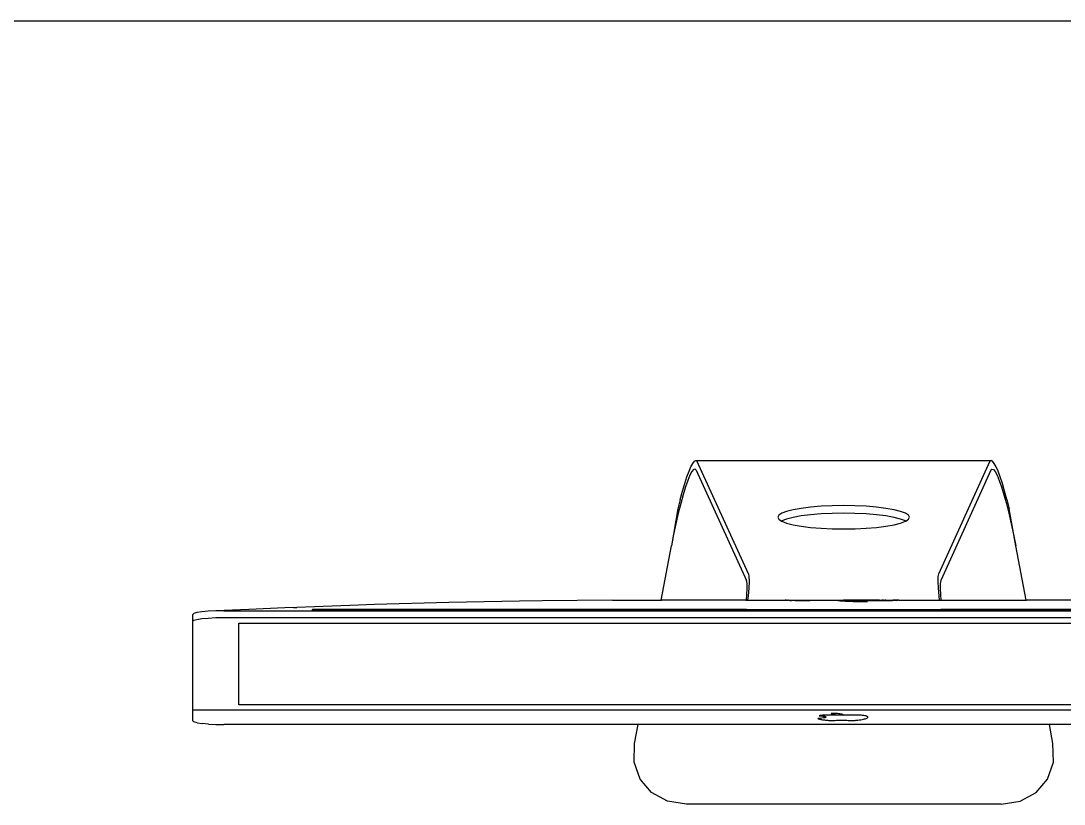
# Model space of a CAD drawing. Header units: millimetres. Extents: x -9564 to 100156, y -26854 to 24346.
# Drawn here: x 64076.1 to 64453.5, y -2784.2 to -2500.9 of the extents above; entities that cross this region are included whole.
import ezdxf

# ---------------------------------------------------------------- set-up
doc = ezdxf.new("R2010")
doc.units = ezdxf.units.MM
doc.header["$LTSCALE"] = 100
doc.layers.add('Muebles', color=112, linetype='Continuous')

msp = doc.modelspace()

# ---------------------------------------------------------------- linework, layer by layer
at = {"layer": 'Muebles'}
for p, q in [((63355.729, -2500.862), (64745.29, -2500.862)), ((64318.522, -2662.137), (64319.175, -2660.926)), ((64319.175, -2660.926), (64319.761, -2660.161)), ((64319.761, -2660.161), (64320.271, -2659.854)), ((64320.271, -2659.854), (64320.697, -2660.008)), ((64320.271, -2659.854), (64427.156, -2659.854)), ((64339.302, -2700.862), (64320.697, -2660.008)), ((64408.207, -2700.862), (64426.73, -2660.008)), ((64427.156, -2659.854), (64426.73, -2660.008)), ((64427.666, -2660.161), (64427.156, -2659.854)), ((64428.253, -2660.926), (64427.666, -2660.161)), ((64428.909, -2662.137), (64428.253, -2660.926)), ((64317.053, -2665.821), (64317.811, -2663.777)), ((64317.811, -2663.777), (64318.522, -2662.137)), ((64318.859, -2663.918), (64318.157, -2665.244)), ((64319.475, -2663.154), (64318.859, -2663.918)), ((64319.993, -2662.968), (64319.475, -2663.154)), ((64320.403, -2663.364), (64319.993, -2662.968)), ((64320.403, -2663.364), (64338.607, -2703.336)), ((64427.03, -2663.364), (64408.906, -2703.336)), ((64427.03, -2663.364), (64427.439, -2662.968)), ((64427.439, -2662.968), (64427.958, -2663.154)), ((64427.958, -2663.154), (64428.576, -2663.918)), ((64428.576, -2663.918), (64429.28, -2665.244)), ((64429.623, -2663.777), (64428.909, -2662.137)), ((64430.386, -2665.821), (64429.623, -2663.777)), ((64315.439, -2670.997), (64316.258, -2668.239)), ((64316.258, -2668.239), (64317.053, -2665.821)), ((64317.385, -2667.104), (64316.558, -2669.462)), ((64318.157, -2665.244), (64317.385, -2667.104)), ((64429.28, -2665.244), (64430.056, -2667.104)), ((64430.056, -2667.104), (64430.887, -2669.462)), ((64431.185, -2668.239), (64430.386, -2665.821)), ((64432.01, -2670.997), (64431.185, -2668.239)), ((64314.607, -2674.052), (64315.439, -2670.997)), ((64315.693, -2672.267), (64314.808, -2675.464)), ((64316.558, -2669.462), (64315.693, -2672.267)), ((64430.887, -2669.462), (64431.758, -2672.267)), ((64431.758, -2672.267), (64432.65, -2675.464)), ((64432.848, -2674.052), (64432.01, -2670.997)), ((64314.607, -2674.052), (64313.775, -2677.36)), ((64314.808, -2675.464), (64313.921, -2678.986)), ((64369.592, -2676.274), (64365.58, -2676.464)), ((64373.73, -2676.21), (64369.592, -2676.274)), ((64377.868, -2676.274), (64373.73, -2676.21)), ((64381.88, -2676.464), (64377.868, -2676.274)), ((64432.65, -2675.464), (64433.544, -2678.986)), ((64432.848, -2674.052), (64433.687, -2677.36)), ((64313.775, -2677.36), (64311.426, -2690.759)), ((64313.921, -2678.986), (64313.049, -2682.762)), ((64350.266, -2679.701), (64349.904, -2680.435)), ((64351.34, -2678.99), (64350.266, -2679.701)), ((64353.095, -2678.322), (64351.34, -2678.99)), ((64355.477, -2677.719), (64353.095, -2678.322)), ((64358.413, -2677.198), (64355.477, -2677.719)), ((64358.416, -2679.945), (64355.479, -2680.466)), ((64361.815, -2676.776), (64358.413, -2677.198)), ((64361.818, -2679.523), (64358.416, -2679.945)), ((64365.58, -2676.464), (64361.815, -2676.776)), ((64365.582, -2679.212), (64361.818, -2679.523)), ((64369.594, -2679.021), (64365.582, -2679.212)), ((64373.732, -2678.957), (64369.594, -2679.021)), ((64377.87, -2679.021), (64373.732, -2678.957)), ((64381.883, -2679.212), (64377.87, -2679.021)), ((64385.645, -2676.776), (64381.88, -2676.464)), ((64385.648, -2679.523), (64381.883, -2679.212)), ((64389.048, -2677.198), (64385.645, -2676.776)), ((64389.051, -2679.945), (64385.648, -2679.523)), ((64391.986, -2677.719), (64389.048, -2677.198)), ((64391.988, -2680.466), (64389.051, -2679.945)), ((64394.369, -2678.322), (64391.986, -2677.719)), ((64396.125, -2678.99), (64394.369, -2678.322)), ((64397.201, -2679.701), (64396.125, -2678.99)), ((64397.563, -2680.435), (64397.201, -2679.701)), ((64433.544, -2678.986), (64434.423, -2682.762)), ((64436.063, -2690.759), (64433.687, -2677.36)), ((64313.049, -2682.762), (64312.212, -2686.713)), ((64349.904, -2680.435), (64350.267, -2681.169)), ((64350.267, -2681.169), (64351.235, -2681.808)), ((64351.343, -2681.737), (64351.235, -2681.808)), ((64351.235, -2681.808), (64351.343, -2681.88)), ((64353.097, -2681.069), (64351.343, -2681.737)), ((64351.343, -2681.88), (64353.099, -2682.548)), ((64355.479, -2680.466), (64353.097, -2681.069)), ((64353.099, -2682.548), (64355.482, -2683.151)), ((64355.482, -2683.151), (64358.42, -2683.672)), ((64358.42, -2683.672), (64361.823, -2684.094)), ((64385.652, -2684.094), (64389.054, -2683.672)), ((64389.054, -2683.672), (64391.991, -2683.151)), ((64394.371, -2681.069), (64391.988, -2680.466)), ((64391.991, -2683.151), (64394.373, -2682.548)), ((64396.127, -2681.737), (64394.371, -2681.069)), ((64394.373, -2682.548), (64396.128, -2681.88)), ((64396.236, -2681.808), (64396.127, -2681.737)), ((64396.128, -2681.88), (64396.236, -2681.808)), ((64396.236, -2681.808), (64397.202, -2681.169)), ((64397.202, -2681.169), (64397.563, -2680.435)), ((64434.423, -2682.762), (64435.268, -2686.713)), ((64312.212, -2686.713), (64311.426, -2690.759)), ((64361.823, -2684.094), (64365.588, -2684.405)), ((64365.588, -2684.405), (64369.6, -2684.596)), ((64369.6, -2684.596), (64373.738, -2684.66)), ((64373.738, -2684.66), (64377.876, -2684.596)), ((64377.876, -2684.596), (64381.888, -2684.405)), ((64381.888, -2684.405), (64385.652, -2684.094)), ((64435.268, -2686.713), (64436.063, -2690.759)), ((64307.768, -2710.447), (64311.426, -2690.759)), ((64439.76, -2710.448), (64436.063, -2690.759)), ((64339.302, -2700.862), (64339.492, -2701.857)), ((64339.492, -2701.857), (64339.544, -2703.643)), ((64407.97, -2703.643), (64408.018, -2701.857)), ((64408.018, -2701.857), (64408.207, -2700.862)), ((64338.798, -2704.331), (64338.607, -2703.336)), ((64338.757, -2708.519), (64338.849, -2706.117)), ((64338.849, -2706.117), (64338.798, -2704.331)), ((64339.451, -2706.045), (64339.223, -2708.827)), ((64339.544, -2703.643), (64339.451, -2706.045)), ((64408.068, -2706.045), (64407.97, -2703.643)), ((64408.302, -2708.827), (64408.068, -2706.045)), ((64408.718, -2704.331), (64408.67, -2706.117)), ((64408.67, -2706.117), (64408.767, -2708.519)), ((64408.906, -2703.336), (64408.718, -2704.331)), ((64338.6, -2710.432), (64338.757, -2708.519)), ((64339.223, -2708.827), (64339.034, -2710.431)), ((64408.494, -2710.432), (64408.302, -2708.827)), ((64408.767, -2708.519), (64408.928, -2710.432)), ((64158.541, -2713.758), (64146.588, -2714.27)), ((64171.617, -2713.175), (64158.541, -2713.758)), ((64174.74, -2713.063), (64171.617, -2713.175)), ((64174.74, -2713.063), (64175.917, -2713.012)), ((64198.274, -2712.194), (64175.917, -2713.012)), ((64181.557, -2713.758), (64181.45, -2713.972)), ((64181.45, -2713.972), (64181.558, -2713.972)), ((64307.154, -2713.752), (64181.557, -2713.758)), ((64181.558, -2713.972), (64181.557, -2713.758)), ((64181.558, -2713.972), (64307.114, -2713.97)), ((64204.012, -2712.014), (64198.274, -2712.194)), ((64230.866, -2711.274), (64204.012, -2712.014)), ((64256.471, -2710.795), (64230.866, -2711.274)), ((64264.739, -2710.676), (64256.471, -2710.795)), ((64290.083, -2710.469), (64264.739, -2710.676)), ((64290.083, -2710.469), (64307.768, -2710.447)), ((64307.114, -2713.97), (64307.154, -2713.752)), ((64307.114, -2713.97), (64338.214, -2713.969)), ((64338.239, -2713.75), (64307.154, -2713.752)), ((64307.723, -2710.691), (64307.768, -2710.447)), ((64332.162, -2710.441), (64307.768, -2710.447)), ((64333.847, -2710.446), (64332.162, -2710.441)), ((64338.6, -2710.432), (64333.847, -2710.446)), ((64338.214, -2713.969), (64338.239, -2713.75)), ((64338.214, -2713.969), (64338.576, -2713.969)), ((64338.606, -2713.75), (64338.239, -2713.75)), ((64338.606, -2713.75), (64338.576, -2713.969)), ((64338.576, -2713.969), (64408.959, -2713.969)), ((64338.578, -2710.698), (64338.6, -2710.432)), ((64339.034, -2710.431), (64338.6, -2710.432)), ((64338.606, -2713.75), (64408.929, -2713.75)), ((64339.034, -2710.431), (64339.002, -2710.698)), ((64339.034, -2710.431), (64352.202, -2710.425)), ((64352.202, -2710.425), (64352.231, -2710.426)), ((64352.231, -2710.426), (64352.282, -2710.427)), ((64352.282, -2710.427), (64352.36, -2710.418)), ((64352.36, -2710.418), (64352.455, -2710.43)), ((64352.455, -2710.43), (64352.575, -2710.431)), ((64352.575, -2710.431), (64352.637, -2710.415)), ((64352.718, -2710.432), (64352.637, -2710.415)), ((64352.9, -2710.413), (64352.718, -2710.432)), ((64352.718, -2710.432), (64352.884, -2710.433)), ((64352.884, -2710.433), (64353.016, -2710.413)), ((64353.016, -2710.413), (64352.9, -2710.413)), ((64353.045, -2710.414), (64353.016, -2710.413)), ((64353.045, -2710.414), (64353.072, -2710.434)), ((64353.072, -2710.434), (64353.128, -2710.435)), ((64353.128, -2710.435), (64353.282, -2710.445)), ((64353.282, -2710.445), (64353.514, -2710.458)), ((64353.582, -2710.453), (64353.514, -2710.458)), ((64353.804, -2710.412), (64353.582, -2710.453)), ((64353.894, -2710.477), (64353.582, -2710.453)), ((64353.804, -2710.412), (64373.764, -2710.392)), ((64354.187, -2710.488), (64353.894, -2710.477)), ((64354.246, -2710.491), (64354.187, -2710.488)), ((64354.246, -2710.491), (64354.358, -2710.494)), ((64354.358, -2710.494), (64354.903, -2710.511)), ((64355.033, -2710.528), (64354.903, -2710.511)), ((64355.525, -2710.526), (64355.033, -2710.528)), ((64355.94, -2710.562), (64355.525, -2710.526)), ((64356.217, -2710.54), (64355.94, -2710.562)), ((64356.217, -2710.54), (64356.974, -2710.553)), ((64356.962, -2710.595), (64356.217, -2710.54)), ((64358.096, -2710.627), (64356.962, -2710.595)), ((64356.974, -2710.553), (64357.789, -2710.564)), ((64358.655, -2710.572), (64357.789, -2710.564)), ((64359.336, -2710.656), (64358.096, -2710.627)), ((64358.655, -2710.572), (64359.565, -2710.579)), ((64360.227, -2710.674), (64359.336, -2710.656)), ((64359.565, -2710.579), (64360.51, -2710.584)), ((64360.592, -2710.69), (64360.227, -2710.674)), ((64360.51, -2710.584), (64361.483, -2710.587)), ((64363.183, -2710.588), (64361.483, -2710.587)), ((64365.315, -2710.585), (64363.183, -2710.588)), ((64367.437, -2710.577), (64365.315, -2710.585)), ((64368.831, -2710.569), (64367.437, -2710.577)), ((64371.738, -2710.546), (64368.831, -2710.569)), ((64371.738, -2710.546), (64372.181, -2710.543)), ((64372.02, -2710.669), (64371.798, -2710.672)), ((64372.884, -2710.662), (64372.02, -2710.669)), ((64372.181, -2710.543), (64372.557, -2710.57)), ((64372.557, -2710.57), (64372.629, -2710.541)), ((64372.557, -2710.57), (64372.56, -2710.598)), ((64372.56, -2710.598), (64372.741, -2710.625)), ((64373.533, -2710.538), (64372.629, -2710.541)), ((64372.741, -2710.625), (64372.884, -2710.662)), ((64372.884, -2710.662), (64373.098, -2710.651)), ((64373.098, -2710.651), (64373.465, -2710.669)), ((64373.465, -2710.669), (64373.625, -2710.684)), ((64373.533, -2710.538), (64373.764, -2710.538)), ((64373.764, -2710.572), (64373.533, -2710.538)), ((64373.757, -2710.658), (64373.625, -2710.684)), ((64373.625, -2710.684), (64373.764, -2710.693)), ((64374.63, -2710.662), (64373.757, -2710.658)), ((64386.612, -2710.417), (64373.764, -2710.392)), ((64373.764, -2710.538), (64373.934, -2710.572)), ((64373.934, -2710.572), (64373.764, -2710.572)), ((64373.764, -2710.693), (64374.312, -2710.732)), ((64373.934, -2710.572), (64373.985, -2710.539)), ((64373.985, -2710.539), (64374.884, -2710.542)), ((64374.312, -2710.732), (64375.149, -2710.777)), ((64375.493, -2710.669), (64374.63, -2710.662)), ((64374.884, -2710.542), (64375.271, -2710.583)), ((64375.149, -2710.777), (64376.122, -2710.818)), ((64375.271, -2710.583), (64375.328, -2710.545)), ((64376.548, -2710.596), (64375.271, -2710.583)), ((64375.328, -2710.545), (64377.716, -2710.564)), ((64375.572, -2710.67), (64375.493, -2710.669)), ((64376.122, -2710.818), (64377.214, -2710.853)), ((64377.742, -2710.612), (64376.548, -2710.596)), ((64377.214, -2710.853), (64378.409, -2710.883)), ((64377.716, -2710.564), (64379.798, -2710.577)), ((64378.835, -2710.632), (64377.742, -2710.612)), ((64378.409, -2710.883), (64379.685, -2710.908)), ((64379.808, -2710.653), (64378.835, -2710.632)), ((64379.685, -2710.908), (64381.023, -2710.925)), ((64379.798, -2710.577), (64382.451, -2710.587)), ((64380.644, -2710.677), (64379.808, -2710.653)), ((64380.701, -2710.679), (64380.644, -2710.677)), ((64381.332, -2710.724), (64380.701, -2710.679)), ((64381.023, -2710.925), (64382.4, -2710.936)), ((64381.858, -2710.775), (64381.332, -2710.724)), ((64382.215, -2710.828), (64381.858, -2710.775)), ((64382.397, -2710.882), (64382.215, -2710.828)), ((64382.4, -2710.936), (64382.397, -2710.882)), ((64382.451, -2710.587), (64383.378, -2710.588)), ((64383.378, -2710.588), (64384.301, -2710.588)), ((64384.301, -2710.588), (64385.215, -2710.587)), ((64385.215, -2710.587), (64386.115, -2710.584)), ((64386.115, -2710.584), (64386.994, -2710.58)), ((64386.68, -2710.421), (64386.612, -2710.417)), ((64386.92, -2710.68), (64386.672, -2710.689)), ((64386.68, -2710.421), (64386.925, -2710.413)), ((64387.065, -2710.674), (64386.92, -2710.68)), ((64386.925, -2710.413), (64387.126, -2710.425)), ((64386.994, -2710.58), (64387.849, -2710.574)), ((64387.803, -2710.659), (64387.065, -2710.674)), ((64387.126, -2710.425), (64387.607, -2710.411)), ((64387.935, -2710.429), (64387.607, -2710.411)), ((64388.639, -2710.641), (64387.803, -2710.659)), ((64387.849, -2710.574), (64388.675, -2710.567)), ((64388.195, -2710.43), (64387.935, -2710.429)), ((64388.195, -2710.43), (64388.635, -2710.408)), ((64388.635, -2710.408), (64389.608, -2710.407)), ((64389.078, -2710.458), (64388.635, -2710.408)), ((64389.426, -2710.622), (64388.639, -2710.641)), ((64388.675, -2710.567), (64389.465, -2710.559)), ((64390.515, -2710.488), (64389.078, -2710.458)), ((64390.16, -2710.602), (64389.426, -2710.622)), ((64389.465, -2710.559), (64390.217, -2710.549)), ((64389.608, -2710.407), (64389.973, -2710.417)), ((64389.973, -2710.417), (64391.573, -2710.444)), ((64390.84, -2710.581), (64390.16, -2710.602)), ((64390.217, -2710.549), (64390.925, -2710.538)), ((64390.925, -2710.538), (64390.515, -2710.488)), ((64391.465, -2710.559), (64390.84, -2710.581)), ((64390.925, -2710.538), (64391.465, -2710.559)), ((64391.586, -2710.525), (64391.465, -2710.559)), ((64393.723, -2710.412), (64391.573, -2710.444)), ((64391.573, -2710.444), (64392.991, -2710.489)), ((64392.033, -2710.537), (64391.586, -2710.525)), ((64392.156, -2710.531), (64392.033, -2710.537)), ((64392.195, -2710.512), (64392.156, -2710.531)), ((64392.542, -2710.513), (64392.195, -2710.512)), ((64392.991, -2710.489), (64392.542, -2710.513)), ((64392.991, -2710.489), (64393.075, -2710.462)), ((64393.075, -2710.462), (64393.379, -2710.464)), ((64393.723, -2710.412), (64408.494, -2710.432)), ((64408.526, -2710.698), (64408.494, -2710.432)), ((64408.494, -2710.432), (64408.928, -2710.432)), ((64408.928, -2710.432), (64408.95, -2710.698)), ((64408.928, -2710.432), (64413.681, -2710.446)), ((64408.929, -2713.75), (64408.959, -2713.969)), ((64409.295, -2713.75), (64408.929, -2713.75)), ((64408.959, -2713.969), (64409.321, -2713.969)), ((64409.295, -2713.75), (64409.321, -2713.969)), ((64440.38, -2713.752), (64409.295, -2713.75)), ((64409.321, -2713.969), (64440.421, -2713.97)), ((64413.681, -2710.446), (64415.365, -2710.441)), ((64415.365, -2710.441), (64439.76, -2710.448)), ((64439.806, -2710.691), (64439.76, -2710.448)), ((64457.445, -2710.469), (64439.76, -2710.448)), ((64440.421, -2713.97), (64440.38, -2713.752)), ((64567.63, -2713.758), (64440.38, -2713.752)), ((64440.421, -2713.97), (64567.63, -2713.973)), ((64138.659, -2715.215), (64138.277, -2715.561)), ((64138.28, -2718.025), (64138.277, -2715.561)), ((64138.28, -2718.025), (64138.662, -2717.679)), ((64139.779, -2714.893), (64138.659, -2715.215)), ((64138.662, -2717.679), (64139.781, -2717.356)), ((64141.561, -2714.616), (64139.779, -2714.893)), ((64139.781, -2717.356), (64141.563, -2717.079)), ((64143.883, -2714.404), (64141.561, -2714.616)), ((64141.563, -2717.079), (64143.886, -2716.867)), ((64146.588, -2714.27), (64143.883, -2714.404)), ((64143.886, -2716.867), (64146.59, -2716.733)), ((64149.49, -2714.225), (64146.588, -2714.27)), ((64146.59, -2716.733), (64149.492, -2716.688)), ((64149.49, -2714.225), (64598.045, -2714.225)), ((64149.492, -2716.688), (64598.048, -2716.688)), ((64138.312, -2750.231), (64138.28, -2718.025)), ((64154.979, -2748.271), (64154.949, -2718.683)), ((64154.949, -2718.683), (64591.673, -2718.683)), ((64138.316, -2754.076), (64138.312, -2750.231)), ((64609.295, -2750.231), (64138.312, -2750.231)), ((64591.703, -2748.271), (64154.979, -2748.271)), ((64369.238, -2751.353), (64369.239, -2751.427)), ((64369.846, -2751.365), (64369.238, -2751.353)), ((64369.239, -2751.427), (64369.319, -2751.5)), ((64369.319, -2751.5), (64369.477, -2751.571)), ((64369.477, -2751.571), (64369.71, -2751.639)), ((64369.71, -2751.639), (64370.013, -2751.703)), ((64370.437, -2751.386), (64369.846, -2751.365)), ((64370.013, -2751.703), (64370.383, -2751.762)), ((64370.383, -2751.762), (64370.813, -2751.815)), ((64371.001, -2751.415), (64370.437, -2751.386)), ((64370.813, -2751.815), (64371.296, -2751.86)), ((64371.529, -2751.453), (64371.001, -2751.415)), ((64371.296, -2751.86), (64371.824, -2751.898)), ((64372.012, -2751.499), (64371.529, -2751.453)), ((64372.441, -2751.551), (64372.012, -2751.499)), ((64372.811, -2751.61), (64372.441, -2751.551)), ((64373.115, -2751.674), (64372.811, -2751.61)), ((64373.348, -2751.742), (64373.115, -2751.674)), ((64373.506, -2751.813), (64373.348, -2751.742)), ((64373.586, -2751.886), (64373.506, -2751.813)), ((64138.698, -2754.422), (64138.316, -2754.076)), ((64139.819, -2754.744), (64138.698, -2754.422)), ((64139.819, -2754.744), (64141.601, -2755.021)), ((64143.924, -2755.233), (64141.601, -2755.021)), ((64143.924, -2755.233), (64146.629, -2755.367)), ((64146.629, -2755.367), (64149.531, -2755.412)), ((64299.415, -2755.412), (64149.531, -2755.412)), ((64298.144, -2762.254), (64299.415, -2755.412)), ((64448.203, -2755.412), (64299.415, -2755.412)), ((64365.186, -2753.174), (64364.388, -2753.223)), ((64364.388, -2753.223), (64364.559, -2753.287)), ((64364.559, -2753.287), (64364.758, -2753.349)), ((64364.758, -2753.349), (64364.983, -2753.41)), ((64365.179, -2752.155), (64364.91, -2752.192)), ((64364.91, -2752.192), (64365.653, -2752.252)), ((64364.983, -2753.41), (64365.234, -2753.47)), ((64365.471, -2752.12), (64365.179, -2752.155)), ((64365.893, -2753.108), (64365.186, -2753.174)), ((64365.234, -2753.47), (64365.51, -2753.528)), ((64365.784, -2752.089), (64365.471, -2752.12)), ((64365.51, -2753.528), (64365.811, -2753.584)), ((64365.653, -2752.252), (64366.287, -2752.328)), ((64366.116, -2752.06), (64365.784, -2752.089)), ((64365.811, -2753.584), (64366.135, -2753.639)), ((64366.484, -2753.027), (64365.893, -2753.108)), ((64366.465, -2752.035), (64366.116, -2752.06)), ((64366.135, -2753.639), (64366.483, -2753.691)), ((64366.287, -2752.328), (64366.793, -2752.417)), ((64366.83, -2752.012), (64366.465, -2752.035)), ((64366.483, -2753.691), (64366.852, -2753.741)), ((64366.938, -2752.934), (64366.484, -2753.027)), ((64366.793, -2752.417), (64367.15, -2752.515)), ((64367.208, -2751.993), (64366.83, -2752.012)), ((64366.852, -2753.741), (64367.243, -2753.789)), ((64367.239, -2752.833), (64366.938, -2752.934)), ((64367.15, -2752.515), (64367.347, -2752.62)), ((64367.597, -2751.978), (64367.208, -2751.993)), ((64367.377, -2752.727), (64367.239, -2752.833)), ((64367.243, -2753.789), (64367.653, -2753.834)), ((64367.347, -2752.62), (64367.377, -2752.727)), ((64367.994, -2751.966), (64367.597, -2751.978)), ((64367.653, -2753.834), (64368.083, -2753.877)), ((64368.398, -2751.958), (64367.994, -2751.966)), ((64368.083, -2753.877), (64368.293, -2753.893)), ((64368.293, -2753.893), (64368.516, -2753.906)), ((64368.806, -2751.953), (64368.398, -2751.958)), ((64368.516, -2753.906), (64368.749, -2753.916)), ((64368.749, -2753.916), (64368.989, -2753.923)), ((64369.215, -2751.952), (64368.806, -2751.953)), ((64368.989, -2753.923), (64369.234, -2753.928)), ((64369.451, -2751.953), (64369.215, -2751.952)), ((64369.234, -2753.928), (64369.481, -2753.929)), ((64369.686, -2751.955), (64369.451, -2751.953)), ((64369.481, -2753.929), (64369.729, -2753.928)), ((64369.92, -2751.957), (64369.686, -2751.955)), ((64369.729, -2753.928), (64369.974, -2753.923)), ((64370.154, -2751.961), (64369.92, -2751.957)), ((64369.974, -2753.923), (64370.214, -2753.916)), ((64370.387, -2751.965), (64370.154, -2751.961)), ((64370.214, -2753.916), (64370.447, -2753.906)), ((64370.619, -2751.97), (64370.387, -2751.965)), ((64370.447, -2753.906), (64370.67, -2753.893)), ((64370.85, -2751.975), (64370.619, -2751.97)), ((64370.67, -2753.893), (64371.208, -2753.853)), ((64371.08, -2751.982), (64370.85, -2751.975)), ((64371.308, -2751.989), (64371.08, -2751.982)), ((64371.208, -2753.853), (64371.555, -2753.833)), ((64371.534, -2751.996), (64371.308, -2751.989)), ((64371.758, -2752.005), (64371.534, -2751.996)), ((64371.555, -2753.833), (64371.918, -2753.817)), ((64371.98, -2752.014), (64371.758, -2752.005)), ((64371.824, -2751.898), (64372.388, -2751.928)), ((64371.918, -2753.817), (64372.291, -2753.805)), ((64372.17, -2752.022), (64371.98, -2752.014)), ((64372.363, -2752.028), (64372.17, -2752.022)), ((64372.291, -2753.805), (64372.673, -2753.798)), ((64372.559, -2752.033), (64372.363, -2752.028)), ((64372.388, -2751.928), (64372.979, -2751.948)), ((64372.757, -2752.037), (64372.559, -2752.033)), ((64372.673, -2753.798), (64373.059, -2753.796)), ((64372.956, -2752.039), (64372.757, -2752.037)), ((64373.156, -2752.04), (64372.956, -2752.039)), ((64372.979, -2751.948), (64373.587, -2751.96)), ((64373.059, -2753.796), (64373.444, -2753.798)), ((64373.356, -2752.039), (64373.156, -2752.04)), ((64373.555, -2752.037), (64373.356, -2752.039)), ((64373.444, -2753.798), (64373.826, -2753.805)), ((64373.753, -2752.033), (64373.555, -2752.037)), ((64373.587, -2751.96), (64373.586, -2751.886)), ((64373.949, -2752.028), (64373.753, -2752.033)), ((64373.826, -2753.805), (64374.2, -2753.817)), ((64374.142, -2752.022), (64373.949, -2752.028)), ((64374.629, -2752.002), (64374.142, -2752.022)), ((64374.2, -2753.817), (64374.562, -2753.833)), ((64374.562, -2753.833), (64374.909, -2753.853)), ((64374.929, -2751.991), (64374.629, -2752.002)), ((64374.909, -2753.853), (64375.461, -2753.894)), ((64375.233, -2751.982), (64374.929, -2751.991)), ((64375.54, -2751.974), (64375.233, -2751.982)), ((64375.461, -2753.894), (64375.697, -2753.907)), ((64375.849, -2751.967), (64375.54, -2751.974)), ((64375.697, -2753.907), (64375.944, -2753.918)), ((64376.161, -2751.962), (64375.849, -2751.967)), ((64375.944, -2753.918), (64376.199, -2753.926)), ((64376.473, -2751.958), (64376.161, -2751.962)), ((64376.199, -2753.926), (64376.459, -2753.931)), ((64376.459, -2753.931), (64376.722, -2753.932)), ((64376.787, -2751.956), (64376.473, -2751.958)), ((64376.722, -2753.932), (64376.984, -2753.931)), ((64377.101, -2751.955), (64376.787, -2751.956)), ((64376.984, -2753.931), (64377.244, -2753.926)), ((64377.415, -2751.955), (64377.101, -2751.955)), ((64377.244, -2753.926), (64377.499, -2753.918)), ((64377.729, -2751.957), (64377.415, -2751.955)), ((64377.499, -2753.918), (64377.746, -2753.907)), ((64378.042, -2751.961), (64377.729, -2751.957)), ((64377.746, -2753.907), (64377.982, -2753.894)), ((64377.982, -2753.894), (64378.206, -2753.877)), ((64378.48, -2751.969), (64378.042, -2751.961)), ((64378.206, -2753.877), (64378.839, -2753.807)), ((64378.91, -2751.982), (64378.48, -2751.969)), ((64378.839, -2753.807), (64379.431, -2753.731)), ((64379.328, -2752), (64378.91, -2751.982)), ((64379.73, -2752.022), (64379.328, -2752)), ((64379.431, -2753.731), (64379.978, -2753.651)), ((64380.112, -2752.049), (64379.73, -2752.022)), ((64379.978, -2753.651), (64380.479, -2753.566)), ((64380.473, -2752.08), (64380.112, -2752.049)), ((64380.807, -2752.115), (64380.473, -2752.08)), ((64380.479, -2753.566), (64380.931, -2753.478)), ((64381.113, -2752.153), (64380.807, -2752.115)), ((64380.931, -2753.478), (64381.332, -2753.387)), ((64381.388, -2752.195), (64381.113, -2752.153)), ((64381.332, -2753.387), (64381.679, -2753.292)), ((64381.629, -2752.24), (64381.388, -2752.195)), ((64381.834, -2752.287), (64381.629, -2752.24)), ((64381.679, -2753.292), (64381.972, -2753.194)), ((64382.002, -2752.336), (64381.834, -2752.287)), ((64381.972, -2753.194), (64382.21, -2753.095)), ((64382.104, -2752.372), (64382.002, -2752.336)), ((64382.197, -2752.409), (64382.104, -2752.372)), ((64382.28, -2752.446), (64382.197, -2752.409)), ((64382.21, -2753.095), (64382.39, -2752.994)), ((64382.353, -2752.483), (64382.28, -2752.446)), ((64382.417, -2752.521), (64382.353, -2752.483)), ((64382.39, -2752.994), (64382.512, -2752.891)), ((64382.47, -2752.559), (64382.417, -2752.521)), ((64382.513, -2752.597), (64382.47, -2752.559)), ((64382.512, -2752.891), (64382.576, -2752.788)), ((64382.546, -2752.635), (64382.513, -2752.597)), ((64382.569, -2752.673), (64382.546, -2752.635)), ((64382.582, -2752.711), (64382.569, -2752.673)), ((64382.576, -2752.788), (64382.584, -2752.75)), ((64382.584, -2752.75), (64382.582, -2752.711)), ((64449.488, -2762.254), (64448.203, -2755.412)), ((64598.087, -2755.412), (64448.203, -2755.412)), ((64298, -2769.032), (64298.144, -2762.254)), ((64449.645, -2769.032), (64449.488, -2762.254)), ((64300.103, -2775.147), (64298, -2769.032)), ((64447.555, -2775.147), (64449.645, -2769.032)), ((64304.245, -2780), (64300.103, -2775.147)), ((64443.422, -2780), (64447.555, -2775.147)), ((64310.022, -2783.116), (64304.245, -2780)), ((64437.652, -2783.116), (64443.422, -2780)), ((64316.868, -2784.189), (64310.022, -2783.116)), ((64430.808, -2784.189), (64316.868, -2784.189)), ((64430.808, -2784.189), (64437.652, -2783.116))]:
    msp.add_line(p, q, dxfattribs=at)

doc.saveas('drawing.dxf')
